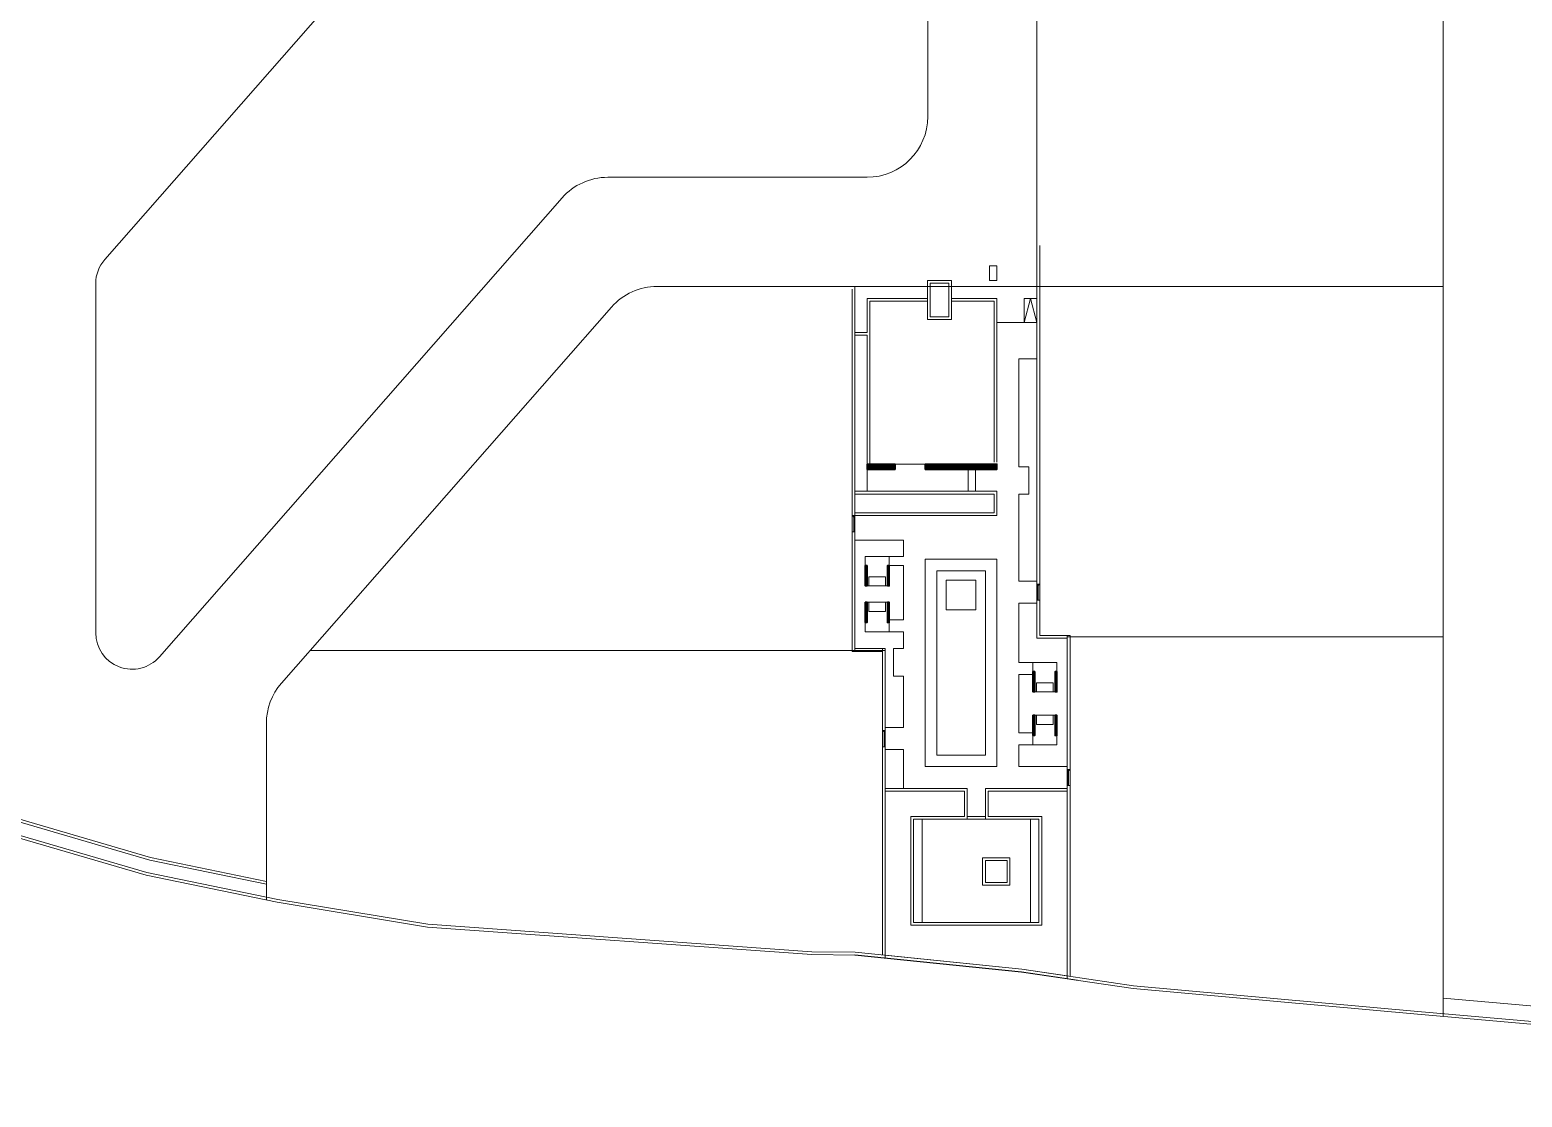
# Model space of a CAD drawing. Header units: metres. Extents: x 5205117 to 5948571, y 646915 to 1143748.
# Drawn here: x 5350963 to 5474012, y 655855 to 743881 of the extents above; entities that cross this region are included whole.
import ezdxf

# ---------------------------------------------------------------- set-up
doc = ezdxf.new("R2010")
doc.units = ezdxf.units.M
doc.header["$MEASUREMENT"] = 0
doc.linetypes.add('CONTINOUS', pattern=[0])
for name, color, linetype, lineweight in [('A-Dimension', 135, 'Continuous', 13), ('A-Door', 3, 'Continuous', 15), ('A-Elevation 1', 4, 'Continuous', 13), ('A-Elevation 2', 163, 'Continuous', 9), ('A-Elevation 3', 251, 'Continuous', 5), ('A-Plot', 7, 'CONTINOUS', 5), ('A-R.C.C.', 190, 'Continuous', 30), ('A-Wall', 34, 'Continuous', 30), ('H-R.C.C. hatch', 190, 'Continuous', 5), ('H-Wall hatch', 33, 'Continuous', 0), ('PLOT', 7, 'Continuous', 5), ('road', 7, 'Continuous', 9)]:
    doc.layers.add(name, color=color, linetype=linetype, lineweight=lineweight)

# ---------------------------------------------------------------- blocks, each defined once
blk = doc.blocks.new('dr')
at = {"layer": 'A-Door'}
for p, q in [((-299061, 25631), (-299061, 25557)), ((-298998, 25631), (-299061, 25631)), ((-298961, 25557), (-299061, 25557)), ((-298998, 25636), (-298998, 25631)), ((-298998, 25636), (-298993, 25636)), ((-298998, 25631), (-298993, 25631)), ((-298993, 25636), (-298993, 25631)), ((-298993, 25636), (-298984, 25636)), ((-298984, 25631), (-298993, 25631)), ((-298984, 25636), (-298984, 25631)), ((-298984, 25636), (-298979, 25636)), ((-298979, 25631), (-298984, 25631)), ((-298979, 25636), (-298979, 25631)), ((-298969, 25636), (-298979, 25636)), ((-298969, 25631), (-298979, 25631)), ((-298969, 25636), (-298969, 25631)), ((-298969, 25636), (-298961, 25636)), ((-298961, 25631), (-298969, 25631)), ((-298961, 25637), (-298960, 25638)), ((-298961, 25636), (-298961, 25637)), ((-298961, 25636), (-298961, 25631)), ((-298961, 25635), (-298961, 25636)), ((-298960, 25634), (-298961, 25635)), ((-298961, 25557), (-298961, 25631)), ((-298956, 25631), (-298961, 25631)), ((-298960, 25639), (-298959, 25640)), ((-298960, 25638), (-298960, 25639)), ((-298960, 25638), (-298960, 25637)), ((-298960, 25638), (-298959, 25638)), ((-298960, 25636), (-298960, 25637)), ((-298960, 25637), (-298960, 25637)), ((-298960, 25637), (-298960, 25637)), ((-298960, 25637), (-298960, 25637)), ((-298960, 25635), (-298960, 25636)), ((-298960, 25636), (-298960, 25636)), ((-298960, 25636), (-298960, 25636)), ((-298960, 25636), (-298960, 25636)), ((-298960, 25635), (-298960, 25635)), ((-298959, 25634), (-298960, 25635)), ((-298960, 25635), (-298960, 25635)), ((-298960, 25635), (-298960, 25635)), ((-298960, 25635), (-298960, 25635)), ((-298960, 25633), (-298960, 25634)), ((-298959, 25632), (-298960, 25633)), ((-298959, 25640), (-298958, 25641)), ((-298959, 25639), (-298959, 25639)), ((-298959, 25639), (-298958, 25639)), ((-298959, 25638), (-298959, 25639)), ((-298959, 25638), (-298959, 25638)), ((-298959, 25638), (-298959, 25638)), ((-298959, 25638), (-298959, 25638)), ((-298959, 25638), (-298959, 25638)), ((-298959, 25633), (-298959, 25634)), ((-298959, 25634), (-298959, 25634)), ((-298959, 25634), (-298959, 25634)), ((-298959, 25634), (-298959, 25634)), ((-298959, 25634), (-298959, 25634)), ((-298959, 25634), (-298959, 25634)), ((-298958, 25633), (-298959, 25633)), ((-298958, 25632), (-298959, 25632)), ((-298958, 25641), (-298956, 25641)), ((-298958, 25639), (-298958, 25639)), ((-298958, 25639), (-298958, 25639)), ((-298958, 25639), (-298958, 25639)), ((-298958, 25639), (-298958, 25639)), ((-298958, 25639), (-298957, 25639)), ((-298957, 25633), (-298958, 25633)), ((-298958, 25633), (-298958, 25633)), ((-298958, 25633), (-298958, 25633)), ((-298958, 25633), (-298958, 25633)), ((-298958, 25633), (-298958, 25633)), ((-298956, 25631), (-298958, 25632)), ((-298957, 25639), (-298957, 25640)), ((-298957, 25640), (-298957, 25640)), ((-298957, 25640), (-298956, 25640)), ((-298957, 25639), (-298957, 25639)), ((-298957, 25639), (-298957, 25639)), ((-298956, 25633), (-298957, 25633)), ((-298957, 25633), (-298957, 25633)), ((-298957, 25633), (-298957, 25633)), ((-298957, 25633), (-298957, 25633)), ((-298956, 25641), (-298955, 25641)), ((-298956, 25640), (-298956, 25640)), ((-298956, 25640), (-298956, 25639)), ((-298956, 25639), (-298956, 25639)), ((-298956, 25639), (-298956, 25639)), ((-298956, 25639), (-298955, 25639)), ((-298955, 25633), (-298956, 25633)), ((-298956, 25633), (-298956, 25633)), ((-298956, 25633), (-298956, 25633)), ((-298956, 25633), (-298956, 25633)), ((-298956, 25633), (-298956, 25633)), ((-298955, 25632), (-298956, 25631)), ((-298954, 25631), (-298956, 25631)), ((-298955, 25641), (-298954, 25640)), ((-298955, 25639), (-298955, 25639)), ((-298955, 25639), (-298955, 25639)), ((-298955, 25639), (-298955, 25639)), ((-298954, 25639), (-298955, 25639)), ((-298954, 25633), (-298955, 25633)), ((-298955, 25633), (-298955, 25633)), ((-298955, 25633), (-298955, 25633)), ((-298955, 25633), (-298955, 25633)), ((-298955, 25633), (-298955, 25633)), ((-298954, 25632), (-298955, 25632)), ((-298954, 25640), (-298953, 25639)), ((-298954, 25639), (-298954, 25639)), ((-298954, 25639), (-298954, 25638)), ((-298954, 25639), (-298954, 25639)), ((-298954, 25639), (-298954, 25639)), ((-298954, 25638), (-298954, 25638)), ((-298954, 25638), (-298954, 25638)), ((-298954, 25638), (-298953, 25638)), ((-298953, 25634), (-298954, 25634)), ((-298954, 25634), (-298954, 25634)), ((-298954, 25634), (-298954, 25634)), ((-298954, 25634), (-298954, 25634)), ((-298954, 25634), (-298954, 25633)), ((-298953, 25633), (-298954, 25632)), ((-298954, 25633), (-298954, 25633)), ((-298952, 25631), (-298954, 25631)), ((-298953, 25639), (-298952, 25638)), ((-298953, 25637), (-298953, 25638)), ((-298953, 25638), (-298953, 25638)), ((-298953, 25637), (-298953, 25637)), ((-298953, 25637), (-298953, 25637)), ((-298953, 25637), (-298953, 25636)), ((-298953, 25637), (-298953, 25637)), ((-298953, 25636), (-298953, 25636)), ((-298953, 25636), (-298953, 25636)), ((-298953, 25636), (-298953, 25636)), ((-298953, 25636), (-298953, 25635)), ((-298953, 25635), (-298953, 25635)), ((-298953, 25635), (-298953, 25635)), ((-298953, 25635), (-298953, 25635)), ((-298953, 25635), (-298953, 25635)), ((-298953, 25635), (-298953, 25634)), ((-298952, 25634), (-298953, 25633)), ((-298953, 25634), (-298953, 25634)), ((-298952, 25638), (-298952, 25637)), ((-298952, 25637), (-298952, 25636)), ((-298952, 25636), (-298952, 25635)), ((-298952, 25636), (-298943, 25636)), ((-298952, 25631), (-298952, 25636)), ((-298952, 25635), (-298952, 25634)), ((-298952, 25631), (-298952, 25557)), ((-298943, 25631), (-298952, 25631)), ((-298952, 25557), (-297886, 25561)), ((-298943, 25631), (-298943, 25636)), ((-298943, 25636), (-298934, 25636)), ((-298943, 25631), (-298934, 25631)), ((-298934, 25631), (-298934, 25636)), ((-298934, 25636), (-298929, 25636)), ((-298929, 25631), (-298934, 25631)), ((-298929, 25631), (-298929, 25636)), ((-298929, 25636), (-298920, 25636)), ((-298920, 25631), (-298929, 25631)), ((-298920, 25631), (-298920, 25636)), ((-298920, 25636), (-298915, 25636)), ((-298915, 25631), (-298920, 25631)), ((-298915, 25631), (-298915, 25636)), ((-298915, 25631), (-297829, 25635)), ((-297886, 25554), (-297886, 25561)), ((-297886, 25561), (-297876, 25561)), ((-297886, 25554), (-297876, 25554)), ((-297876, 25554), (-297876, 25561)), ((-297839, 25561), (-297876, 25561)), ((-297876, 25554), (-297844, 25554)), ((-297846, 25550), (-297844, 25554)), ((-297838, 25545), (-297846, 25550)), ((-297844, 25554), (-297839, 25554)), ((-297839, 25561), (-297839, 25561)), ((-297839, 25561), (-297839, 25561)), ((-297839, 25561), (-297839, 25561)), ((-297839, 25561), (-297839, 25561)), ((-297839, 25561), (-297839, 25561)), ((-297839, 25561), (-297839, 25561)), ((-297839, 25554), (-297839, 25561)), ((-297839, 25561), (-297839, 25561)), ((-297839, 25561), (-297833, 25561)), ((-297834, 25553), (-297839, 25556)), ((-297833, 25554), (-297839, 25554)), ((-297831, 25541), (-297838, 25545)), ((-297827, 25550), (-297834, 25553)), ((-297833, 25554), (-297833, 25561)), ((-297830, 25561), (-297833, 25561)), ((-297823, 25537), (-297831, 25541)), ((-297829, 25561), (-297830, 25561)), ((-297829, 25561), (-297830, 25561)), ((-297829, 25635), (-297829, 25561)), ((-297823, 25558), (-297829, 25561)), ((-297819, 25546), (-297827, 25550)), ((-297816, 25554), (-297823, 25558)), ((-297815, 25534), (-297823, 25537)), ((-297721, 25635), (-297820, 25635)), ((-297820, 25635), (-297820, 25561)), ((-297787, 25561), (-297820, 25561)), ((-297812, 25543), (-297819, 25546)), ((-297808, 25551), (-297816, 25554)), ((-297807, 25531), (-297815, 25534)), ((-297804, 25540), (-297812, 25543)), ((-297801, 25549), (-297808, 25551)), ((-297798, 25529), (-297807, 25531)), ((-297796, 25538), (-297804, 25540)), ((-297794, 25547), (-297801, 25549)), ((-297790, 25527), (-297798, 25529)), ((-297788, 25536), (-297796, 25538)), ((-297786, 25545), (-297794, 25547)), ((-297782, 25525), (-297790, 25527)), ((-297780, 25535), (-297788, 25536)), ((-297787, 25561), (-297787, 25557)), ((-297760, 25561), (-297787, 25561)), ((-297787, 25557), (-297780, 25557)), ((-297780, 25544), (-297786, 25545)), ((-297780, 25525), (-297782, 25525)), ((-297780, 25557), (-297780, 25544)), ((-297780, 25544), (-297780, 25525)), ((-297780, 25525), (-297780, 25473)), ((-297780, 25473), (-297780, 25472)), ((-297780, 25472), (-297780, 25471)), ((-297780, 25472), (-297780, 25472)), ((-297780, 25472), (-297780, 25472)), ((-297780, 25471), (-297780, 25471)), ((-297780, 25471), (-297780, 25471)), ((-297780, 25471), (-297779, 25471)), ((-297779, 25471), (-297779, 25470)), ((-297779, 25470), (-297779, 25470)), ((-297779, 25470), (-297778, 25470)), ((-297778, 25470), (-297778, 25470)), ((-297778, 25470), (-297778, 25470)), ((-297778, 25470), (-297776, 25470)), ((-297769, 25557), (-297777, 25557)), ((-297777, 25543), (-297777, 25557)), ((-297777, 25543), (-297777, 25543)), ((-297777, 25543), (-297777, 25541)), ((-297776, 25543), (-297777, 25543)), ((-297777, 25541), (-297777, 25540)), ((-297777, 25541), (-297777, 25541)), ((-297777, 25540), (-297777, 25539)), ((-297777, 25540), (-297777, 25540)), ((-297777, 25540), (-297777, 25540)), ((-297777, 25538), (-297777, 25539)), ((-297777, 25538), (-297777, 25537)), ((-297777, 25537), (-297777, 25537)), ((-297777, 25533), (-297777, 25537)), ((-297772, 25534), (-297777, 25534)), ((-297777, 25533), (-297777, 25533)), ((-297777, 25533), (-297777, 25525)), ((-297776, 25525), (-297777, 25525)), ((-297777, 25525), (-297777, 25473)), ((-297777, 25473), (-297776, 25473)), ((-297776, 25556), (-297776, 25556)), ((-297776, 25556), (-297776, 25556)), ((-297771, 25556), (-297776, 25556)), ((-297771, 25556), (-297776, 25556)), ((-297776, 25556), (-297776, 25556)), ((-297776, 25555), (-297776, 25556)), ((-297776, 25555), (-297776, 25554)), ((-297776, 25554), (-297776, 25553)), ((-297776, 25553), (-297776, 25552)), ((-297776, 25553), (-297776, 25553)), ((-297776, 25552), (-297776, 25551)), ((-297776, 25552), (-297776, 25552)), ((-297776, 25551), (-297776, 25550)), ((-297776, 25550), (-297776, 25549)), ((-297776, 25549), (-297776, 25547)), ((-297776, 25549), (-297776, 25549)), ((-297776, 25547), (-297771, 25547)), ((-297776, 25547), (-297776, 25547)), ((-297776, 25547), (-297776, 25547)), ((-297776, 25547), (-297776, 25546)), ((-297776, 25546), (-297776, 25544)), ((-297776, 25546), (-297776, 25546)), ((-297776, 25546), (-297776, 25546)), ((-297776, 25544), (-297776, 25544)), ((-297776, 25544), (-297776, 25544)), ((-297776, 25544), (-297776, 25544)), ((-297776, 25543), (-297776, 25544)), ((-297776, 25542), (-297776, 25543)), ((-297771, 25543), (-297776, 25543)), ((-297771, 25542), (-297776, 25542)), ((-297776, 25542), (-297776, 25542)), ((-297776, 25541), (-297776, 25542)), ((-297776, 25542), (-297776, 25542)), ((-297776, 25540), (-297776, 25541)), ((-297776, 25539), (-297776, 25540)), ((-297776, 25538), (-297776, 25539)), ((-297776, 25537), (-297776, 25538)), ((-297776, 25538), (-297776, 25538)), ((-297776, 25538), (-297776, 25538)), ((-297776, 25536), (-297776, 25537)), ((-297776, 25537), (-297776, 25537)), ((-297776, 25535), (-297776, 25536)), ((-297776, 25536), (-297776, 25536)), ((-297776, 25535), (-297771, 25535)), ((-297776, 25535), (-297776, 25535)), ((-297776, 25535), (-297776, 25535)), ((-297776, 25535), (-297776, 25525)), ((-297776, 25522), (-297776, 25525)), ((-297776, 25525), (-297776, 25525)), ((-297773, 25524), (-297776, 25525)), ((-297776, 25521), (-297776, 25522)), ((-297776, 25521), (-297776, 25521)), ((-297776, 25521), (-297771, 25521)), ((-297776, 25520), (-297776, 25521)), ((-297776, 25520), (-297776, 25520)), ((-297776, 25520), (-297776, 25520)), ((-297776, 25519), (-297776, 25520)), ((-297776, 25520), (-297776, 25520)), ((-297776, 25519), (-297776, 25519)), ((-297776, 25519), (-297771, 25519)), ((-297776, 25519), (-297776, 25519)), ((-297776, 25519), (-297776, 25519)), ((-297776, 25495), (-297776, 25519)), ((-297776, 25494), (-297776, 25495)), ((-297776, 25487), (-297776, 25494)), ((-297776, 25487), (-297771, 25487)), ((-297776, 25483), (-297776, 25487)), ((-297776, 25483), (-297776, 25483)), ((-297776, 25479), (-297776, 25483)), ((-297771, 25479), (-297776, 25479)), ((-297776, 25479), (-297776, 25473)), ((-297776, 25473), (-297771, 25473)), ((-297776, 25473), (-297776, 25470)), ((-297776, 25470), (-297771, 25470)), ((-297776, 25470), (-297776, 25468)), ((-297776, 25468), (-297776, 25468)), ((-297776, 25468), (-297771, 25468)), ((-297776, 25468), (-297776, 25468)), ((-297776, 25468), (-297776, 25468)), ((-297776, 25464), (-297776, 25468)), ((-297776, 25464), (-297776, 25464)), ((-297776, 25464), (-297776, 25462)), ((-297776, 25462), (-297776, 25462)), ((-297776, 25460), (-297776, 25462)), ((-297776, 25460), (-297776, 25460)), ((-297776, 25460), (-297776, 25460)), ((-297776, 25460), (-297776, 25459)), ((-297776, 25459), (-297771, 25459)), ((-297776, 25457), (-297776, 25459)), ((-297776, 25457), (-297776, 25457)), ((-297776, 25457), (-297776, 25456)), ((-297776, 25456), (-297776, 25456)), ((-297776, 25456), (-297776, 25455)), ((-297776, 25455), (-297776, 25455)), ((-297771, 25455), (-297776, 25455)), ((-297776, 25455), (-297776, 25455)), ((-297771, 25524), (-297773, 25524)), ((-297769, 25533), (-297772, 25534)), ((-297771, 25556), (-297771, 25556)), ((-297771, 25556), (-297771, 25556)), ((-297771, 25556), (-297771, 25556)), ((-297771, 25556), (-297771, 25555)), ((-297771, 25556), (-297771, 25556)), ((-297771, 25556), (-297771, 25556)), ((-297771, 25555), (-297771, 25555)), ((-297771, 25555), (-297771, 25555)), ((-297771, 25555), (-297771, 25554)), ((-297771, 25554), (-297771, 25553)), ((-297771, 25553), (-297771, 25553)), ((-297771, 25553), (-297771, 25552)), ((-297771, 25552), (-297771, 25552)), ((-297771, 25552), (-297771, 25551)), ((-297771, 25551), (-297771, 25550)), ((-297771, 25550), (-297771, 25549)), ((-297771, 25549), (-297771, 25547)), ((-297771, 25549), (-297771, 25549)), ((-297771, 25547), (-297771, 25547)), ((-297771, 25547), (-297771, 25547)), ((-297771, 25547), (-297771, 25546)), ((-297771, 25544), (-297771, 25546)), ((-297771, 25546), (-297771, 25546)), ((-297771, 25546), (-297771, 25546)), ((-297771, 25544), (-297771, 25544)), ((-297771, 25544), (-297771, 25544)), ((-297771, 25543), (-297771, 25544)), ((-297771, 25544), (-297771, 25544)), ((-297769, 25543), (-297771, 25543)), ((-297771, 25543), (-297771, 25543)), ((-297771, 25542), (-297771, 25543)), ((-297771, 25542), (-297771, 25542)), ((-297771, 25541), (-297771, 25542)), ((-297771, 25542), (-297771, 25542)), ((-297771, 25540), (-297771, 25541)), ((-297771, 25539), (-297771, 25540)), ((-297771, 25538), (-297771, 25539)), ((-297771, 25537), (-297771, 25538)), ((-297771, 25538), (-297771, 25538)), ((-297771, 25538), (-297771, 25538)), ((-297771, 25537), (-297771, 25537)), ((-297771, 25537), (-297771, 25536)), ((-297771, 25536), (-297771, 25535)), ((-297771, 25536), (-297771, 25536)), ((-297771, 25535), (-297771, 25535)), ((-297771, 25535), (-297771, 25535)), ((-297771, 25525), (-297771, 25535)), ((-297771, 25524), (-297771, 25525)), ((-297771, 25522), (-297771, 25524)), ((-297769, 25524), (-297771, 25524)), ((-297771, 25521), (-297771, 25522)), ((-297771, 25521), (-297771, 25521)), ((-297771, 25520), (-297771, 25521)), ((-297771, 25519), (-297771, 25520)), ((-297771, 25520), (-297771, 25520)), ((-297771, 25520), (-297771, 25520)), ((-297771, 25520), (-297771, 25520)), ((-297771, 25519), (-297771, 25519)), ((-297771, 25519), (-297771, 25519)), ((-297771, 25519), (-297771, 25519)), ((-297771, 25519), (-297771, 25487)), ((-297771, 25479), (-297771, 25487)), ((-297771, 25479), (-297771, 25473)), ((-297771, 25473), (-297769, 25473)), ((-297771, 25473), (-297771, 25470)), ((-297771, 25470), (-297768, 25470)), ((-297771, 25470), (-297771, 25468)), ((-297771, 25468), (-297771, 25468)), ((-297771, 25468), (-297771, 25468)), ((-297771, 25468), (-297771, 25468)), ((-297771, 25468), (-297771, 25459)), ((-297771, 25457), (-297771, 25459)), ((-297771, 25457), (-297771, 25457)), ((-297771, 25456), (-297771, 25457)), ((-297771, 25456), (-297771, 25456)), ((-297771, 25456), (-297771, 25455)), ((-297771, 25455), (-297771, 25455)), ((-297771, 25455), (-297771, 25455)), ((-297769, 25543), (-297769, 25557)), ((-297769, 25543), (-297769, 25524)), ((-297769, 25524), (-297769, 25473)), ((-297768, 25470), (-297768, 25470)), ((-297767, 25470), (-297768, 25470)), ((-297766, 25471), (-297767, 25470)), ((-297767, 25470), (-297767, 25470)), ((-297767, 25470), (-297767, 25470)), ((-297765, 25472), (-297766, 25472)), ((-297766, 25472), (-297766, 25471)), ((-297766, 25471), (-297766, 25471)), ((-297766, 25471), (-297766, 25471)), ((-297766, 25471), (-297766, 25471)), ((-297760, 25557), (-297765, 25557)), ((-297765, 25557), (-297765, 25542)), ((-297763, 25542), (-297765, 25542)), ((-297765, 25542), (-297765, 25524)), ((-297764, 25533), (-297765, 25533)), ((-297764, 25524), (-297765, 25524)), ((-297765, 25524), (-297765, 25473)), ((-297765, 25473), (-297765, 25472)), ((-297765, 25472), (-297765, 25472)), ((-297756, 25533), (-297764, 25533)), ((-297756, 25523), (-297764, 25524)), ((-297756, 25542), (-297763, 25542)), ((-297721, 25561), (-297760, 25561)), ((-297760, 25561), (-297760, 25557)), ((-297743, 25542), (-297756, 25542)), ((-297756, 25533), (-297737, 25533)), ((-297743, 25523), (-297756, 25523)), ((-297747, 25533), (-297746, 25537)), ((-297746, 25529), (-297747, 25533)), ((-297744, 25541), (-297746, 25537)), ((-297744, 25525), (-297746, 25529)), ((-297743, 25542), (-297744, 25541)), ((-297743, 25523), (-297744, 25525)), ((-297741, 25544), (-297743, 25542)), ((-297737, 25542), (-297743, 25542)), ((-297741, 25522), (-297743, 25523)), ((-297742, 25523), (-297743, 25523)), ((-297737, 25546), (-297741, 25544)), ((-297737, 25520), (-297741, 25522)), ((-297737, 25523), (-297740, 25523)), ((-297733, 25546), (-297737, 25546)), ((-297737, 25523), (-297737, 25542)), ((-297737, 25520), (-297733, 25519)), ((-297733, 25546), (-297729, 25546)), ((-297729, 25520), (-297733, 25519)), ((-297725, 25544), (-297729, 25546)), ((-297725, 25522), (-297729, 25520)), ((-297722, 25541), (-297725, 25544)), ((-297722, 25525), (-297725, 25522)), ((-297720, 25537), (-297722, 25541)), ((-297720, 25529), (-297722, 25525)), ((-297721, 25561), (-297721, 25635)), ((-297720, 25537), (-297720, 25533)), ((-297720, 25529), (-297720, 25533))]:
    blk.add_line(p, q, dxfattribs=at)
blk = doc.blocks.new('sg3')
at = {"layer": 'H-R.C.C. hatch', "ltscale": 5}
h = blk.add_hatch(dxfattribs=at)
h.set_pattern_fill('ANSI31', color=256, scale=75)
h.paths.add_polyline_path([(-293261, 28335), (-293261, 28485), (-294936, 28485), (-294936, 28335)])
h.paths.add_polyline_path([(-293261, 26660), (-293261, 26510), (-294936, 26510), (-294936, 26660)])
h.paths.add_polyline_path([(-291336, 26660), (-291336, 26510), (-289661, 26510), (-289661, 26660)])
h.paths.add_polyline_path([(-291336, 28335), (-291336, 28485), (-289661, 28485), (-289661, 28335)])
h.paths.add_polyline_path([(-283941, 40485), (-283941, 40335), (-285616, 40335), (-285616, 40485)])
h.paths.add_polyline_path([(-283941, 42160), (-283941, 42310), (-285616, 42310), (-285616, 42160)])
h.paths.add_polyline_path([(-282586, 42160), (-282586, 42310), (-280911, 42310), (-280911, 42160)])
h.paths.add_polyline_path([(-282586, 40485), (-282586, 40335), (-280911, 40335), (-280911, 40485)])
h.paths.add_polyline_path([(-272541, 42160), (-272991, 42160), (-272991, 41930), (-272541, 41930)])
h.paths.add_polyline_path([(-272541, 40090), (-272991, 40090), (-272991, 39860), (-272541, 39860)])
h.paths.add_polyline_path([(-272541, 37360), (-272991, 37360), (-272991, 37130), (-272541, 37130)])
h.paths.add_polyline_path([(-272541, 31690), (-272991, 31690), (-272991, 31460), (-272541, 31460)])
at = {"layer": 'H-Wall hatch', "ltscale": 5}
h = blk.add_hatch(dxfattribs=at)
h.set_pattern_fill('ANSI32', color=256, scale=250)
h.paths.add_polyline_path([(-272991, 40090), (-272541, 40090), (-272541, 41930), (-272991, 41930)])
h.paths.add_polyline_path([(-272991, 37130), (-272541, 37130), (-272541, 31690), (-272991, 31690)])
at = {"layer": 'A-Elevation 1', "ltscale": 5}
for p, q in [((-286671, 26572), (-286671, 26802)), ((-286901, 25660), (-286671, 25660))]:
    blk.add_line(p, q, dxfattribs=at)
for points in [[(-313030, 43164), (-314430, 29424), (-315116, 24822)], [(-257891, 43160), (-274791, 43160), (-274791, 31460), (-276791, 31460), (-276791, 43390), (-258121, 43390)], [(-313030, 40890), (-295851, 40890), (-295851, 40660), (-299291, 40660), (-299291, 33910), (-301841, 33910), (-301841, 38330), (-310341, 38330), (-310341, 27990), (-301841, 27990), (-301841, 32410), (-299291, 32410), (-299291, 25660), (-299061, 25660), (-299061, 25430), (-299291, 25430), (-314793, 25430)], [(-294511, 40660), (-294511, 40890)], [(-287996, 40890), (-287766, 40890)], [(-283781, 28160), (-286901, 28160), (-286901, 25660), (-297721, 25660), (-297721, 25430), (-286671, 25430), (-286671, 27930), (-283781, 27930), (-283781, 28160)], [(-254523, 27930), (-282441, 27930), (-282441, 28160), (-254523, 28160)]]:
    blk.add_lwpolyline(points, dxfattribs=at)
for points in [[(-294511, 40660), (-287766, 40660), (-287766, 43160), (-278131, 43160), (-278131, 43390), (-287996, 43390), (-287996, 40890), (-294511, 40890)], [(-275021, 31690), (-275021, 43160), (-276561, 43160), (-276561, 31690)], [(-299521, 25660), (-314758, 25660), (-314202, 29395), (-313054, 40660), (-299521, 40660), (-299521, 34140), (-301611, 34140), (-301611, 38560), (-310571, 38560), (-310571, 27760), (-301611, 27760), (-301611, 32180), (-299521, 32180)]]:
    blk.add_lwpolyline(points, close=True, dxfattribs=at)
at = {"layer": 'A-Elevation 2', "ltscale": 5}
for p, q in [((-301841, 37630), (-310341, 37630)), ((-301841, 28690), (-310341, 28690))]:
    blk.add_line(p, q, dxfattribs=at)
for points in [[(-272541, 42160), (-261921, 42160), (-261921, 43160)], [(-261691, 43160), (-261691, 42160), (-258891, 42160), (-258891, 37190)], [(-272991, 42160), (-274791, 42160)], [(-272541, 41930), (-259121, 41930), (-259121, 37190)], [(-272541, 37360), (-272541, 39860)], [(-258891, 35190), (-258891, 31460), (-272391, 31460)], [(-259121, 35190), (-259121, 31690), (-272391, 31690)]]:
    blk.add_lwpolyline(points, dxfattribs=at)
at = {"layer": 'A-Elevation 2', "ltscale": 300}
for points in [[(-283941, 42010), (-284691, 42010), (-284691, 40635), (-283941, 40635)], [(-282586, 42010), (-281836, 42010), (-281836, 40635), (-282586, 40635)], [(-293261, 28185), (-294011, 28185), (-294011, 26810), (-293261, 26810)], [(-291336, 28185), (-290586, 28185), (-290586, 26810), (-291336, 26810)]]:
    blk.add_lwpolyline(points, close=True, dxfattribs=at)
at = {"layer": 'A-Elevation 2', "ltscale": 5}
for points in [[(-257391, 37190), (-260621, 37190), (-260621, 35190), (-257391, 35190)], [(-257621, 36960), (-260391, 36960), (-260391, 35420), (-257621, 35420)], [(-257391, 32060), (-256191, 32060), (-256191, 31460), (-257391, 31460)]]:
    blk.add_lwpolyline(points, close=True, dxfattribs=at)
at = {"layer": 'A-Elevation 2', "ltscale": 5, "flags": 128}
for points in [[(-281341, 32410), (-296541, 32410), (-296541, 36410), (-281341, 36410)], [(-282116, 35635), (-282116, 33185), (-284566, 33185), (-284566, 35635)]]:
    blk.add_lwpolyline(points, close=True, dxfattribs=at)
at = {"layer": 'A-Elevation 3', "ltscale": 5}
for p, q in [((-278131, 43390), (-276791, 43390)), ((-278131, 43160), (-276791, 43160)), ((-295851, 40890), (-294511, 40890)), ((-295851, 40660), (-294511, 40660)), ((-260861, 28160), (-260861, 31460)), ((-294936, 28485), (-295686, 28485)), ((-289661, 28485), (-288911, 28485)), ((-283781, 28160), (-282441, 28160)), ((-283781, 27930), (-282441, 27930)), ((-299061, 25660), (-297721, 25660)), ((-299061, 25430), (-297721, 25430))]:
    blk.add_line(p, q, dxfattribs=at)
at = {"layer": 'A-Elevation 3', "ltscale": 300}
for p, q in [((-283941, 42160), (-283941, 42010)), ((-282586, 42160), (-282586, 42010)), ((-283941, 40635), (-283941, 40485)), ((-282586, 40635), (-282586, 40485)), ((-293261, 28335), (-293261, 28185)), ((-291336, 28335), (-291336, 28185)), ((-293261, 26810), (-293261, 26660)), ((-291336, 26810), (-291336, 26660))]:
    blk.add_line(p, q, dxfattribs=at)
at = {"layer": 'A-Elevation 3', "ltscale": 5}
for points in [[(-280911, 42310), (-280161, 42310), (-280161, 39160), (-278821, 39160), (-278821, 43160)], [(-294936, 26510), (-295686, 26510), (-295686, 29660), (-297491, 29660), (-297491, 25660)], [(-294706, 28485), (-294706, 29660), (-289891, 29660), (-289891, 28485)]]:
    blk.add_lwpolyline(points, dxfattribs=at)
at = {"layer": 'A-Elevation 3', "ltscale": 5, "flags": 128}
for points in [[(-285616, 42310), (-286366, 42310), (-286366, 39160), (-287766, 39160)], [(-296081, 40660), (-296081, 39160), (-299291, 39160)], [(-290026, 39160), (-294281, 39160), (-294281, 40660)], [(-290026, 39160), (-290026, 39990), (-287766, 39990), (-287766, 39160)], [(-285616, 40335), (-286366, 40335)], [(-285386, 40335), (-285386, 39160), (-280911, 39160), (-280911, 40335)], [(-280911, 40335), (-280161, 40335)], [(-301841, 33910), (-301841, 32410)], [(-301611, 33910), (-301611, 32410)], [(-274791, 33827), (-272991, 33827)], [(-274791, 33227), (-272991, 33227)], [(-289661, 26510), (-288911, 26510), (-288911, 29660), (-284011, 29660), (-284011, 28160)], [(-282211, 28160), (-282211, 29660), (-275021, 29660)], [(-272761, 29660), (-272761, 28830), (-275021, 28830), (-275021, 29660)], [(-272761, 29660), (-263861, 29660), (-263861, 28160)], [(-260861, 29210), (-258891, 28685), (-260861, 28160)], [(-258891, 29210), (-260861, 29210)], [(-258891, 28160), (-258891, 29210)]]:
    blk.add_lwpolyline(points, dxfattribs=at)
for points in [[(-280391, 31460), (-297491, 31460), (-297491, 37360), (-280391, 37360)], [(-305011, 32640), (-305011, 30380), (-307271, 30380), (-307271, 32640)], [(-305241, 32410), (-305241, 30610), (-307041, 30610), (-307041, 32410)]]:
    blk.add_lwpolyline(points, close=True, dxfattribs=at)
at = {"layer": 'A-R.C.C.', "ltscale": 5}
for points in [[(-283941, 42160), (-283941, 42310), (-285616, 42310), (-285616, 42160)], [(-282586, 42160), (-282586, 42310), (-280911, 42310), (-280911, 42160)], [(-272541, 42160), (-272991, 42160), (-272991, 41930), (-272541, 41930)], [(-283941, 40485), (-283941, 40335), (-285616, 40335), (-285616, 40485)], [(-282586, 40485), (-282586, 40335), (-280911, 40335), (-280911, 40485)], [(-272541, 40090), (-272991, 40090), (-272991, 39860), (-272541, 39860)], [(-272541, 37360), (-272991, 37360), (-272991, 37130), (-272541, 37130)], [(-272541, 31690), (-272991, 31690), (-272991, 31460), (-272541, 31460)], [(-293261, 28335), (-293261, 28485), (-294936, 28485), (-294936, 28335)], [(-291336, 28335), (-291336, 28485), (-289661, 28485), (-289661, 28335)], [(-293261, 26660), (-293261, 26510), (-294936, 26510), (-294936, 26660)], [(-291336, 26660), (-291336, 26510), (-289661, 26510), (-289661, 26660)]]:
    blk.add_lwpolyline(points, close=True, dxfattribs=at)
at = {"layer": 'A-Wall', "ltscale": 5, "flags": 128}
for points in [[(-272991, 40090), (-272541, 40090), (-272541, 41930), (-272991, 41930)], [(-272991, 37130), (-272541, 37130), (-272541, 31690), (-272991, 31690)]]:
    blk.add_lwpolyline(points, close=True, dxfattribs=at)
at = {"layer": 'A-Door', "xscale": -0.9999999999999997, "rotation": 179.9999999999999}
for p in [(20930, 68821), (3210, 66321)]:
    blk.add_blockref('dr', p, dxfattribs=at)
at = {"layer": 'A-Door'}
for p in [(15280, 2500), (0, 0)]:
    blk.add_blockref('dr', p, dxfattribs=at)

msp = doc.modelspace()

# ---------------------------------------------------------------- linework, layer by layer
at = {"layer": 'A-Plot'}
for points in [[(5344064.7, 678980.1), (5360560.3, 674158.4), (5371360.5, 671924), (5383763.9, 669880.1), (5415431, 667608.1), (5418996.8, 667577.5), (5432737.2, 666176.9), (5441940.2, 664805.5), (5465383.7, 662689.6), (5490876.5, 660449.7), (5498264.9, 659807.3), (5514717.6, 658376.6), (5533775.4, 656739.4), (5576682.7, 656338.3), (5590929.2, 656050.3), (5600609.9, 655854.5)], [(5344129.2, 679200.9), (5360616, 674381.8), (5371402.5, 672150.2), (5383790.9, 670108.8), (5415440.2, 667838), (5419009.5, 667807.4), (5432765.8, 666405.2), (5441967.6, 665034), (5465404.1, 662918.7), (5490896.7, 660678.8), (5498284.8, 660036.4), (5514737.4, 658605.8), (5533786.4, 656969.3), (5576686.1, 656568.3), (5590933.9, 656280.2), (5600614.5, 656084.5)]]:
    msp.add_lwpolyline(points, dxfattribs=at)
at = {"layer": 'PLOT', "ltscale": 0.5}
for p, q in [((5467491.9, 722720.7), (5433999.3, 722720.7)), ((5467491.9, 693823.4), (5436499.3, 693823.4)), ((5374088.2, 692704.1), (5421499.3, 692704.1))]:
    msp.add_line(p, q, dxfattribs=at)
at = {"layer": 'road', "ltscale": 0.5}
for p, q in [((5467491.9, 662508.5), (5467491.9, 785890.8)), ((5433999.3, 759112.3), (5433999.3, 722720.7)), ((5402686.5, 722720.7), (5433999.3, 722720.7)), ((5418999.3, 722720.7), (5418999.3, 692704.1)), ((5433999.3, 722720.7), (5433999.3, 693823.4)), ((5371706.2, 689989), (5398927.9, 721018.1)), ((5436499.3, 693823.4), (5436499.3, 665620.4)), ((5421499.3, 692704.1), (5421499.3, 667326.5)), ((5370464.8, 686691.6), (5370464.8, 672113.3))]:
    msp.add_line(p, q, dxfattribs=at)
msp.add_lwpolyline([(5356393.7, 722961), (5356393.7, 694150.5, 0.69204323), (5361648.9, 692172.1), (5394851, 730018.1, -0.21593197), (5398609.6, 731720.7), (5419999.3, 731720.7, 0.41421356), (5424999.3, 736720.7), (5424999.3, 762500.6, -0.1820029), (5426240.7, 765798), (5511644.4, 863146.8, 0.64482886), (5509389.3, 868125.3), (5437734.2, 868125.3, 0.41421356), (5432734.2, 863125.3), (5432734.2, 812990.7, -0.1820029), (5431492.8, 809693.3), (5357138.5, 724939.5, 0.1820029)], format="xyb", close=True, dxfattribs=at)
for points in [[(5467491.9, 664014.3), (5491006.8, 661948.2), (5495380.9, 661567.8), (5599824.1, 661567.8, 0.41421356), (5604824.1, 666567.8), (5604824.1, 863125.3)], [(5370464.8, 673645.1), (5360922.2, 675619.3), (5344484.5, 680424.1), (5324535, 686255.3), (5282575.7, 685512.3), (5257478.4, 685159.9), (5227604.4, 684696.3, -0.41785202), (5222526.8, 689680.2), (5222459.5, 711320), (5222417, 724083.6), (5222254.2, 772890), (5222139.2, 784044.8), (5222017.4, 795852.6), (5220994.8, 813662.7), (5219597.3, 838144.1), (5219185.8, 845630.7), (5217688, 845548.4)], [(5218956.1, 845618.1), (5219367.6, 838131.2), (5220765.1, 813649.6), (5221787.5, 795844.9), (5221909.2, 784042.4), (5222024.2, 772888.5), (5222187, 724082.8), (5222229.5, 711319.2), (5222296.8, 689679.5, 0.41785202), (5227607.9, 684466.3), (5257481.8, 684929.9), (5282579.4, 685282.4), (5324504.1, 686024.7), (5344419.9, 680203.3), (5360866.6, 675396), (5370464.8, 673410.2)]]:
    msp.add_lwpolyline(points, format="xyb", dxfattribs=at)
for centre, start, end in [((5402686.5, 717720.7), 90, 138.739637), ((5375464.8, 686691.6), 138.739637, 180)]:
    msp.add_arc(centre, 5000, start, end, dxfattribs=at)

# ---------------------------------------------------------------- block references
at = {"layer": 'A-Dimension', "ltscale": 5, "rotation": 90}
msp.add_blockref('sg3', (5462159.7, 980611.3), dxfattribs=at)

doc.saveas('drawing.dxf')
